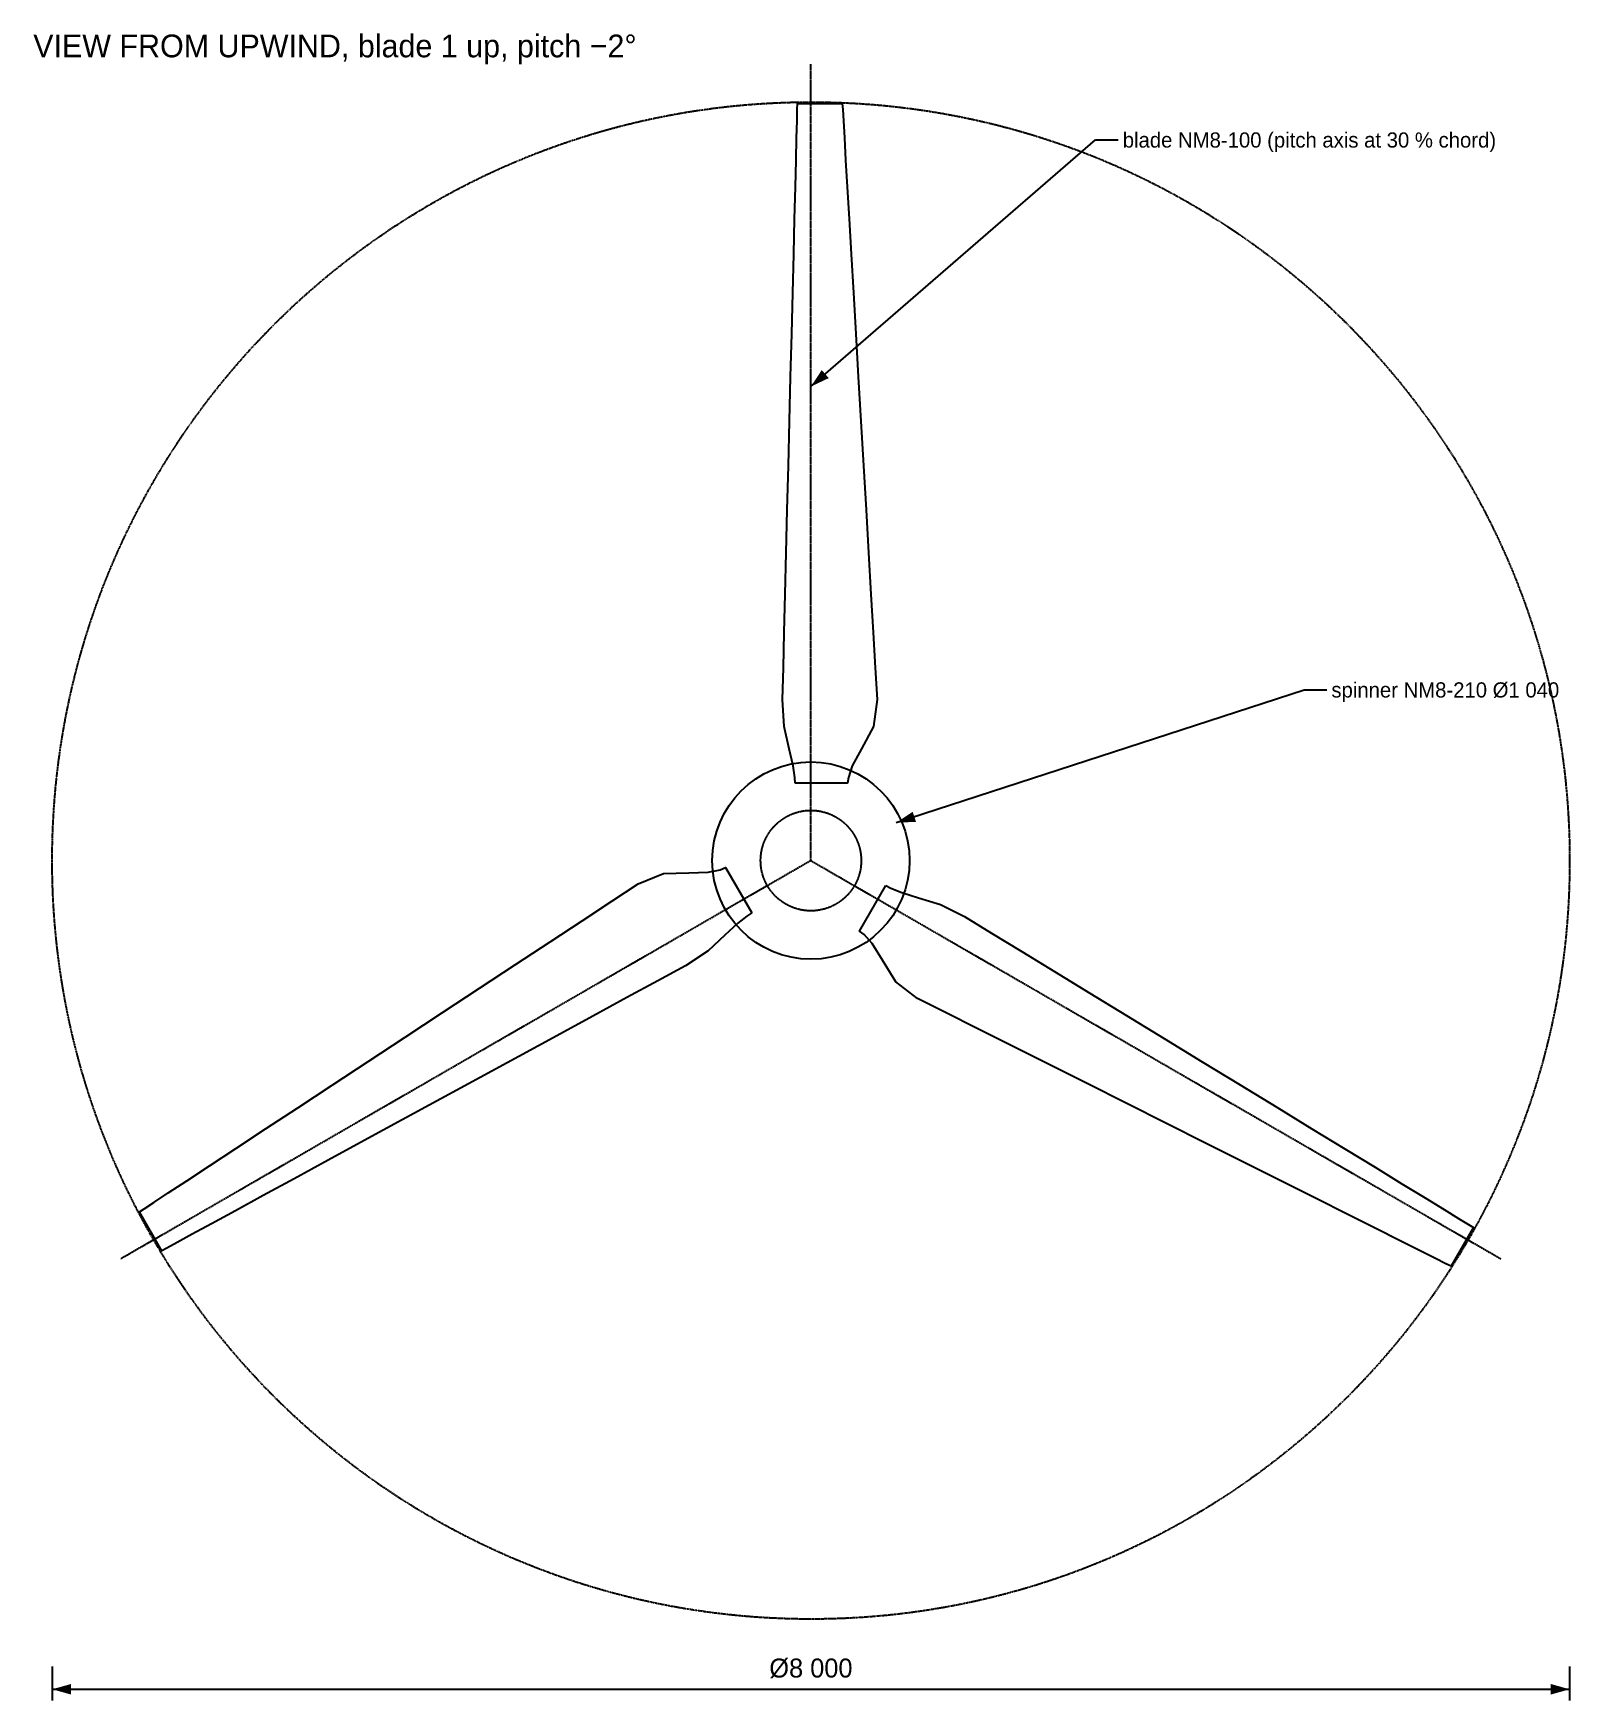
# Model space of a CAD drawing. Header units: millimetres. Extents: x -99 to 8000, y -4430 to 4362.
import ezdxf
from ezdxf.enums import TextEntityAlignment as Align

# ---------------------------------------------------------------- set-up
doc = ezdxf.new("R2010")
doc.units = ezdxf.units.MM
for name, pattern in [('CENTER', [5.08, 3.175, -0.635, 0.635, -0.635]), ('DASHED', [1.524, 1.27, -0.254]), ('PHANTOM', [6.35, 3.175, -0.635, 0.635, -0.635, 0.635, -0.635])]:
    doc.linetypes.add(name, pattern=pattern)
for name, color, linetype in [('CENTER', 1, 'CENTER'), ('DIM', 3, 'Continuous'), ('HIDDEN', 8, 'DASHED'), ('OUTLINE', 7, 'Continuous'), ('PHANTOM', 5, 'PHANTOM'), ('TEXT', 3, 'Continuous')]:
    doc.layers.add(name, color=color, linetype=linetype)

msp = doc.modelspace()

# ---------------------------------------------------------------- hatches: boundary and pattern name
at = {"layer": 'DIM'}
for points in [[(4000, 2500), (4093.9, 2544.3), (4057.2, 2586.7)], [(4450, 200), (4553.8, 204.3), (4536.4, 257.6)], [(0, -4370), (100, -4398), (100, -4342)], [(8000, -4370), (7900, -4342), (7900, -4398)]]:
    msp.add_hatch(color=7, dxfattribs=at).paths.add_polyline_path(points)

# ---------------------------------------------------------------- linework, layer by layer
at = {"layer": 'CENTER'}
for q in [(4000, 4200), (362.7, -2100), (7637.3, -2100)]:
    msp.add_line((4000, 0), q, dxfattribs=at)
at = {"layer": 'DIM'}
for p, q in [((4000, 2500), (5500, 3800)), ((5500, 3800), (5620, 3800)), ((4450, 200), (6600, 900)), ((6600, 900), (6720, 900)), ((0, -4250), (0, -4430)), ((8000, -4250), (8000, -4430)), ((0, -4370), (8000, -4370))]:
    msp.add_line(p, q, dxfattribs=at)
at = {"layer": 'HIDDEN'}
msp.add_circle((4000, 0), 265, dxfattribs=at)
at = {"layer": 'OUTLINE'}
for points in [[(3917.1, 407.7), (3915.4, 438.4), (3906.7, 499.2), (3886, 589.1), (3858.7, 706.6), (3850.6, 849.6), (3854.7, 1015.7), (3859.4, 1202.1), (3864.5, 1405.6), (3869.9, 1622.6), (3875.5, 1849.6), (3881.3, 2082.5), (3887.2, 2317.5), (3893, 2550.4), (3898.7, 2777.4), (3904.1, 2994.4), (3909.2, 3197.9), (3913.8, 3384.3), (3918, 3550.4), (3921.5, 3693.4), (3924.5, 3810.9), (3926.7, 3900.8), (3928.2, 3961.6), (3929, 3992.3), (4165.6, 3992.3), (4167.4, 3961.6), (4171, 3900.8), (4176.2, 3810.9), (4183.1, 3693.4), (4191.4, 3550.4), (4201.1, 3384.3), (4211.9, 3197.9), (4223.8, 2994.4), (4236.4, 2777.4), (4249.6, 2550.4), (4263.2, 2317.5), (4276.9, 2082.5), (4290.4, 1849.6), (4303.6, 1622.6), (4316.3, 1405.6), (4328.1, 1202.1), (4339, 1015.7), (4348.7, 849.6), (4329.7, 706.6), (4266, 589.1), (4217.7, 499.2), (4197.4, 438.4), (4193.5, 407.7)], [(3688.4, -275.7), (3662.7, -292.5), (3614.4, -330.4), (3546.8, -393.3), (3458.7, -475.6), (3338.9, -554.2), (3193, -633.7), (3029.3, -722.8), (2850.5, -820.2), (2659.8, -924), (2460.4, -1032.6), (2255.8, -1144), (2049.4, -1256.4), (1844.8, -1367.9), (1645.4, -1476.4), (1454.7, -1580.3), (1276, -1677.6), (1112.2, -1766.8), (966.3, -1846.2), (840.6, -1914.7), (737.4, -1970.9), (658.4, -2013.9), (605, -2043), (578.1, -2057.6), (459.7, -1852.7), (485.4, -1835.8), (536.3, -1802.3), (611.5, -1752.9), (709.9, -1688.2), (829.6, -1609.5), (968.6, -1518), (1124.6, -1415.4), (1294.9, -1303.4), (1476.5, -1183.9), (1666.5, -1059), (1861.4, -930.8), (2058, -801.5), (2253, -673.3), (2442.9, -548.4), (2624.6, -428.9), (2794.9, -316.9), (2950.9, -214.3), (3089.9, -122.8), (3223.3, -67.8), (3356.8, -64.2), (3458.9, -61.1), (3521.6, -48.2), (3550.2, -36.3)], [(4394.5, -132), (4421.9, -145.9), (4478.9, -168.8), (4567.2, -195.8), (4682.5, -230.9), (4810.5, -295.4), (4952.3, -382), (5111.4, -479.3), (5285, -585.4), (5470.3, -698.6), (5664, -817), (5862.8, -938.5), (6063.4, -1061.1), (6262.2, -1182.6), (6455.9, -1300.9), (6641.2, -1414.2), (6814.9, -1520.3), (6974, -1617.5), (7115.8, -1704.2), (7237.8, -1778.8), (7338.1, -1840.1), (7414.9, -1887), (7466.8, -1918.7), (7492.9, -1934.7), (7374.6, -2139.6), (7347.2, -2125.8), (7292.7, -2098.5), (7212.2, -2058.1), (7107.1, -2005.2), (6979.1, -1940.9), (6830.3, -1866.3), (6663.5, -1782.5), (6481.4, -1691), (6287.1, -1593.4), (6083.9, -1491.4), (5875.4, -1386.7), (5665.1, -1281), (5456.6, -1176.3), (5253.4, -1074.3), (5059.1, -976.7), (4877, -885.2), (4710.1, -801.4), (4561.4, -726.7), (4447.1, -638.8), (4377.2, -524.9), (4323.4, -438.1), (4280.9, -390.2), (4256.3, -371.4)]]:
    msp.add_lwpolyline(points, close=True, dxfattribs=at)
msp.add_circle((4000, 0), 520, dxfattribs=at)
at = {"layer": 'PHANTOM'}
msp.add_circle((4000, 0), 4000, dxfattribs=at)

# ---------------------------------------------------------------- texts
at = {"layer": 'DIM'}
for s, p in [('blade NM8-100 (pitch axis at 30 % chord)', (5644, 3800)), ('spinner NM8-210 Ø1 040', (6744, 900))]:
    msp.add_text(s, height=80, dxfattribs=at).set_placement(p, align=Align.MIDDLE_LEFT)
msp.add_text('Ø8 000', height=100, dxfattribs=at).set_placement((4000, -4338), align=Align.BOTTOM_CENTER)
at = {"layer": 'TEXT'}
msp.add_text('VIEW FROM UPWIND, blade 1 up, pitch −2°', height=120, dxfattribs=at).set_placement((-100, 4200), align=Align.BOTTOM_LEFT)

doc.saveas('drawing.dxf')
